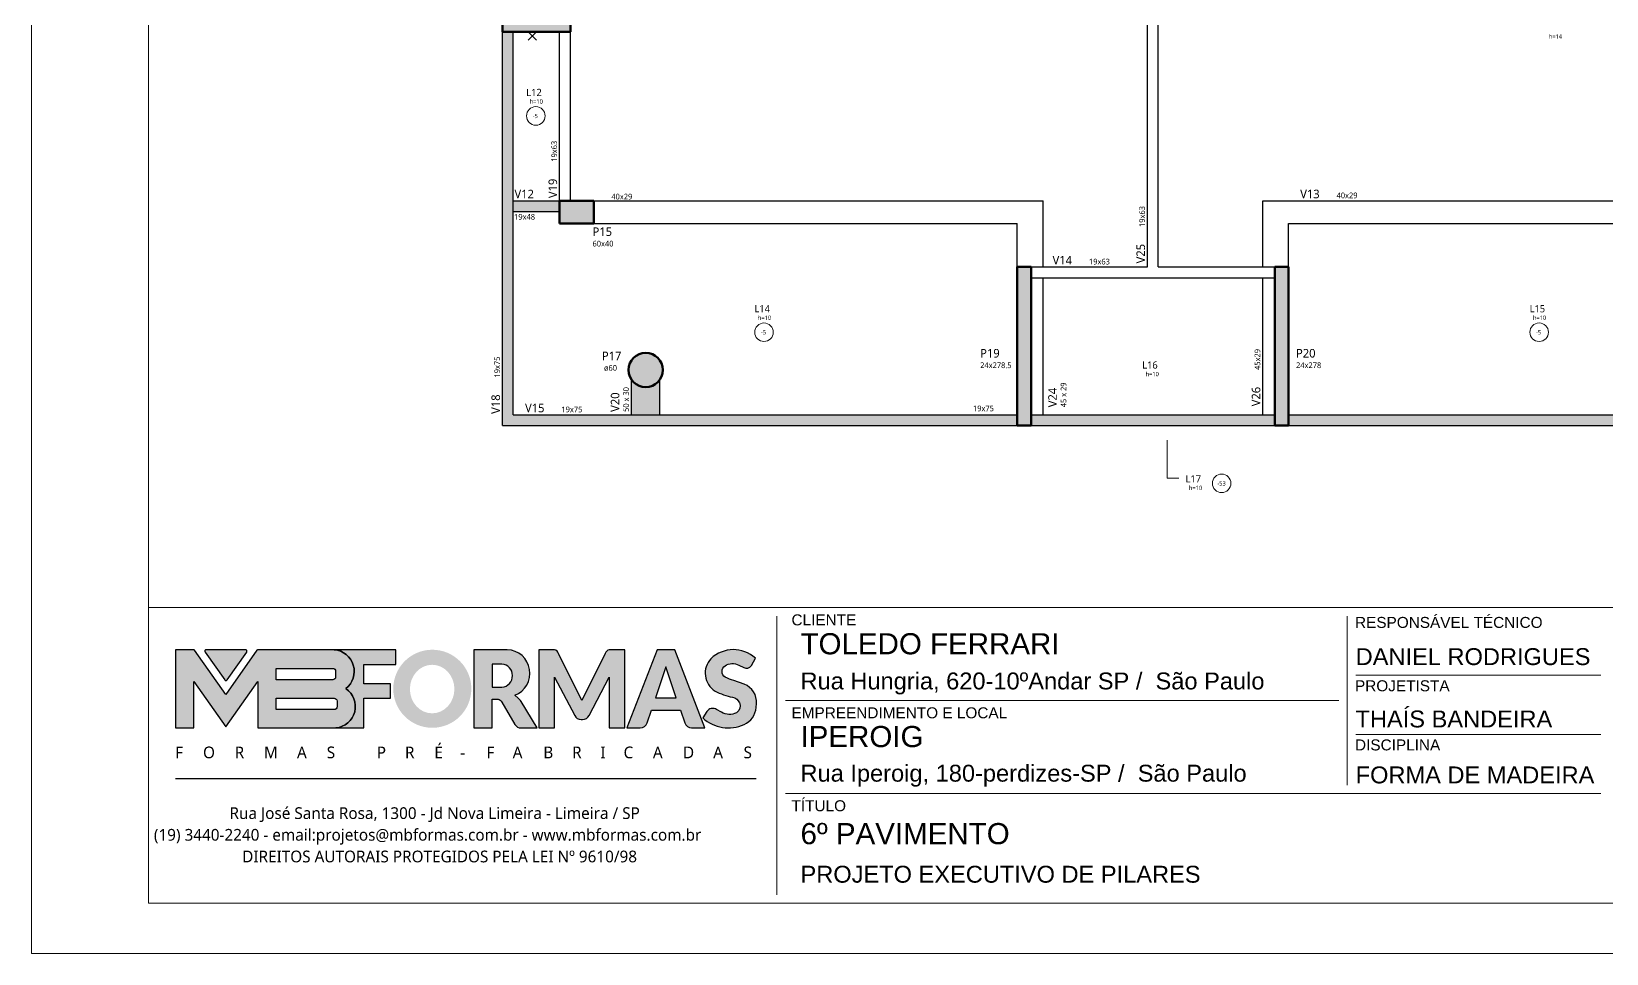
# Model space of a CAD drawing. Extents: x -23436 to 4767, y -4131 to 9755.
# Drawn here: x -19091 to -18150, y 7532 to 8084 of the extents above; entities that cross this region are included whole.
import ezdxf

# ---------------------------------------------------------------- set-up
doc = ezdxf.new("R2010")
doc.units = 0
doc.linetypes.add('Traço', pattern=[0.635, 0.3175, -0.3175])
doc.layers.get('0').update_dxf_attribs({"lineweight": 13})
doc.layers.add('A-DETL', color=7, linetype='Continuous', lineweight=18, true_color=0x00a600)
for name, color, linetype, lineweight in [('A-FLOR-IDEN', 7, 'Continuous', 9), ('cotas', 4, 'Continuous', 13), ('FOLHA MB', 7, 'Continuous', 13), ('S-BEAM', 3, 'Continuous', 18), ('S-BEAM-IDEN', 7, 'Continuous', 9), ('S-COLS', 5, 'Continuous', 18), ('S-COLS-HDLN', 7, 'Traço', 18), ('S-COLS-IDEN', 7, 'Continuous', 9)]:
    doc.layers.add(name, color=color, linetype=linetype, lineweight=lineweight)
doc.layers.add('MB Logo', color=254, linetype='Continuous')
doc.styles.add('Gadugi', font='gadugi.ttf', dxfattribs={"height": 15})
doc.styles.add('Gadugi_1', font='gadugi.ttf', dxfattribs={"height": 10})
doc.styles.add('Gadugi_3', font='gadugi.ttf', dxfattribs={"height": 0.2})
doc.styles.add('Gadugi_4', font='gadugi.ttf', dxfattribs={"height": 7.5})
doc.styles.add('MB_C01', font='arial.ttf', dxfattribs={"height": 1.3})
doc.styles.add('MB_C02', font='arial.ttf', dxfattribs={"height": 2})
doc.styles.add('MB_C03', font='arial.ttf', dxfattribs={"height": 2.5})
doc.styles.add('MtXpl_Lucida_Sans_Un', font='l_10646.ttf')

# ---------------------------------------------------------------- blocks, each defined once
blk = doc.blocks.new('MB-NOVO')
at = {"layer": 'MB Logo', "linetype": 'Continuous'}
h = blk.add_hatch(color=256, dxfattribs=at)
h.dxf.hatch_style = 1
h.set_gradient(color1=(242, 132, 69), color2=(247, 180, 141), rotation=90, tint=1)
h.paths.add_polyline_path([(-18529.6, 10980.8), (-18475.7, 10980.8, 0.706757), (-18468.7, 11008, 0.681802), (-18476.7, 11034.9), (-18529.4, 11034.9, 0.243712), (-18530.2, 11034.5), (-18551.7, 11003.9), (-18573.3, 11034.5, 0.243712), (-18574.1, 11034.9), (-18586.5, 11034.9), (-18586.5, 10980.8), (-18573.9, 10980.8), (-18573.9, 11012.9), (-18551.7, 10981.5), (-18529.6, 11012.9)])
h.paths.add_polyline_path([(-18516.8, 11014.1), (-18516.8, 11022), (-18477.8, 11022, -0.414214), (-18475.8, 11020), (-18475.8, 11016.1, -0.414214), (-18477.8, 11014.1)], flags=16)
h.paths.add_polyline_path([(-18516.8, 11001.4), (-18476.8, 11001.4, -0.414214), (-18474.8, 10999.4), (-18474.8, 10995.5, -0.414214), (-18476.8, 10993.5), (-18516.8, 10993.5)], flags=16)
at = {"layer": 'MB Logo', "true_color": 0x262626}
h = blk.add_hatch(color=250, dxfattribs=at)
h.dxf.hatch_style = 1
h.paths.add_polyline_path([(-18537.3, 11033.3, 0.60809), (-18538.1, 11034.9), (-18565.3, 11034.9, 0.60809), (-18566.1, 11033.3), (-18552.5, 11014, 0.518202), (-18550.9, 11014)])
h = blk.add_hatch(color=250, dxfattribs=at)
h.dxf.hatch_style = 1
h.paths.add_polyline_path([(-18456.2, 11011.3), (-18456.2, 11024.6), (-18434.2, 11024.6), (-18434.2, 11034.9), (-18476.7, 11034.9, -0.681802), (-18468.7, 11008, -0.706757), (-18475.7, 10980.8), (-18456.2, 10980.8), (-18456.2, 11001.4), (-18437.8, 11001.4), (-18437.8, 11011.3)])
h = blk.add_hatch(color=250, dxfattribs=at)
h.dxf.hatch_style = 1
h.paths.add_polyline_path([(-18435.9, 11007.9, 1), (-18381.9, 11007.9, 1)])
edge = h.paths.add_edge_path(flags=16)
edge.add_ellipse((-18409, 11007.7), major_axis=(0, 16.8), ratio=0.916255, start_angle=0, end_angle=360)
h = blk.add_hatch(color=250, dxfattribs=at)
h.dxf.hatch_style = 1
h.paths.add_polyline_path([(-18357, 11034.9), (-18380.2, 11034.9), (-18380.2, 10980.8), (-18367.6, 10980.8), (-18367.6, 11000.7), (-18363.4, 11000.7, -0.195765), (-18360.9, 10998.9), (-18351.8, 10983.2, 0.261385), (-18347.5, 10980.8), (-18336.4, 10980.8), (-18347.5, 10999, 0.082429), (-18349.6, 11001.5), (-18351.9, 11003.4, 0.81838)])
h.paths.add_polyline_path([(-18360.8, 11009), (-18367.6, 11009), (-18367.6, 11025), (-18360.8, 11025, -0.92578)], flags=16)
h = blk.add_hatch(color=250, dxfattribs=at)
h.dxf.hatch_style = 1
h.paths.add_polyline_path([(-18286.6, 11015.9), (-18286.6, 10980.8), (-18275.8, 10980.8), (-18275.8, 11034.9), (-18286.6, 11034.9, 0.216647), (-18289.4, 11032.4), (-18305.5, 10999.8), (-18321.6, 11032.7, 0.199908), (-18324.3, 11034.9), (-18335.2, 11034.9), (-18335.2, 10980.8), (-18324.3, 10980.8), (-18324.3, 11015.9), (-18310.4, 10989.3, 0.279644), (-18306, 10986.6, 0.340986), (-18300.5, 10989.3)])
h = blk.add_hatch(color=250, dxfattribs=at)
h.dxf.hatch_style = 1
h.paths.add_polyline_path([(-18274.4, 10980.8), (-18265, 10980.8, 0.322517), (-18260.2, 10984.3), (-18257.3, 10993), (-18237.2, 10993), (-18234.3, 10984.3, 0.322517), (-18229.5, 10980.8), (-18220.3, 10980.8), (-18241.2, 11034.9), (-18253.4, 11034.9)])
h.paths.add_polyline_path([(-18254.4, 11001.6), (-18247.3, 11023), (-18240.1, 11001.6)], flags=16)
h = blk.add_hatch(color=250, dxfattribs=at)
h.dxf.hatch_style = 1
h.paths.add_polyline_path([(-18206, 11024, -0.247671), (-18196.9, 11024.3), (-18193.5, 11022.5, 0.40799), (-18188.2, 11024.1), (-18185.4, 11029.1, 0.392837), (-18216.2, 11028.7, 0.467779), (-18213.3, 11006.3, 0.077523), (-18201.2, 11002.1, -0.214206), (-18196.1, 10997.9, -0.284295), (-18198.2, 10991.4, -0.26924), (-18208.8, 10991.6), (-18212.2, 10993.6, 0.407727), (-18219, 10992.1), (-18221.8, 10987.7, 0.296878), (-18193.2, 10983.1, 0.272251), (-18184.9, 10995.3), (-18184.6, 10997.9, 0.348906), (-18193.7, 11011.2), (-18200.4, 11013.5, -0.045018), (-18205.8, 11015.7, -0.618284)])
at = {"layer": 'MB Logo', "linetype": 'Continuous'}
blk.add_line((-18586.5, 10945.9), (-18184.8, 10945.9), dxfattribs=at)
at = {"layer": 'MB Logo', "color": 23, "linetype": 'Continuous', "true_color": 0xf28445}
for points in [[(-18573.3, 11034.5, 0.243712), (-18574.1, 11034.9), (-18586.5, 11034.9), (-18586.5, 10980.8), (-18573.9, 10980.8), (-18573.9, 11012.9), (-18551.7, 10981.5), (-18529.6, 11012.9), (-18529.6, 10980.8), (-18475.7, 10980.8, 0.706757), (-18468.7, 11008, 0.681802), (-18476.7, 11034.9), (-18529.4, 11034.9, 0.243712), (-18530.2, 11034.5), (-18551.7, 11003.9)], [(-18516.8, 11022), (-18477.8, 11022, -0.414214), (-18475.8, 11020), (-18475.8, 11016.1, -0.414214), (-18477.8, 11014.1), (-18516.8, 11014.1)], [(-18516.8, 11001.4), (-18476.8, 11001.4, -0.414214), (-18474.8, 10999.4), (-18474.8, 10995.5, -0.414214), (-18476.8, 10993.5), (-18516.8, 10993.5)]]:
    blk.add_lwpolyline(points, format="xyb", close=True, dxfattribs=at)
at = {"layer": 'MB Logo', "color": 250, "true_color": 0x262626}
for points in [[(-18537.3, 11033.3, 0.60809), (-18538.1, 11034.9), (-18565.3, 11034.9, 0.60809), (-18566.1, 11033.3), (-18552.5, 11014, 0.518202), (-18550.9, 11014)], [(-18437.8, 11011.3), (-18456.2, 11011.3), (-18456.2, 11024.6), (-18434.2, 11024.6), (-18434.2, 11034.9), (-18476.7, 11034.9, -0.681802), (-18468.7, 11008, -0.706757), (-18475.7, 10980.8), (-18456.2, 10980.8), (-18456.2, 11001.4), (-18437.8, 11001.4)], [(-18347.5, 10980.8), (-18336.4, 10980.8), (-18347.5, 10999, 0.082429), (-18349.6, 11001.5), (-18351.9, 11003.4, 0.81838), (-18357, 11034.9), (-18380.2, 11034.9), (-18380.2, 10980.8), (-18367.6, 10980.8), (-18367.6, 11000.7), (-18363.4, 11000.7, -0.209789), (-18360.8, 10998.7), (-18351.8, 10983.2, 0.261385)], [(-18286.6, 11015.9), (-18286.6, 10980.8), (-18275.8, 10980.8), (-18275.8, 11034.9), (-18286.6, 11034.9, 0.216647), (-18289.4, 11032.4), (-18305.5, 10999.8), (-18321.5, 11032.4, 0.216647), (-18324.3, 11034.9), (-18335.2, 11034.9), (-18335.2, 10980.8), (-18324.3, 10980.8), (-18324.3, 11015.9), (-18310.4, 10989.3, 0.279644), (-18306, 10986.6), (-18304.9, 10986.6, 0.279644), (-18300.5, 10989.3)], [(-18265, 10980.8, 0.322517), (-18260.2, 10984.3), (-18257.3, 10993), (-18237.2, 10993), (-18234.3, 10984.3, 0.322517), (-18229.5, 10980.8), (-18220.3, 10980.8), (-18241.2, 11034.9), (-18253.4, 11034.9), (-18274.4, 10980.8)], [(-18206.2, 11015.9, -0.549626), (-18206.4, 11023.8, -0.258723), (-18196.9, 11024.3), (-18193.5, 11022.5, 0.40799), (-18188.2, 11024.1), (-18185.4, 11029.1, 0.392837), (-18216.2, 11028.7, 0.467779), (-18213.3, 11006.3, 0.077523), (-18201.2, 11002.1, -0.203897), (-18196.3, 10998.2), (-18196.1, 10997.8, -0.267611), (-18198, 10991.6), (-18198.5, 10991.3, -0.261145), (-18208.8, 10991.6), (-18212.2, 10993.6, 0.407727), (-18219, 10992.1), (-18221.8, 10987.7, 0.296878), (-18193.2, 10983.1, 0.265963), (-18184.9, 10994.9), (-18184.7, 10997.6, 0.340466), (-18193.1, 11011), (-18200.4, 11013.5, -0.049298)], [(-18367.6, 11009), (-18360.8, 11009, 0.92578), (-18360.8, 11025), (-18367.6, 11025)]]:
    blk.add_lwpolyline(points, format="xyb", close=True, dxfattribs=at)
blk.add_lwpolyline([(-18247.3, 11023), (-18254.4, 11001.6), (-18240.1, 11001.6)], close=True, dxfattribs=at)
at = {"layer": 'MB Logo', "color": 250, "true_color": 0x262626, "style": 'MtXpl_Lucida_Sans_Un'}
for s, height, p in [('F', 8.12, (-18586.8, 10959.8)), ('O', 8.12, (-18567.5, 10959.8)), ('R', 8.12, (-18545.6, 10959.8)), ('M', 8.12, (-18525.4, 10959.8)), ('A', 8.12, (-18502.5, 10959.8)), ('S', 8.12, (-18481.9, 10959.8)), ('P', 8.12, (-18447.3, 10959.8)), ('R', 8.12, (-18427.8, 10959.8)), ('É', 8.12, (-18407.5, 10959.8)), ('-', 8.12, (-18389.6, 10959.8)), ('F', 8.12, (-18371.4, 10959.8)), ('A', 8.12, (-18353.3, 10959.8)), ('B', 8.12, (-18332.1, 10959.8)), ('R', 8.12, (-18312.2, 10959.8)), ('I', 8.12, (-18292.7, 10959.8)), ('C', 8.12, (-18276.6, 10959.8)), ('A', 8.12, (-18256.3, 10959.8)), ('D', 8.12, (-18235.5, 10959.8)), ('A', 8.12, (-18214.6, 10959.8)), ('S', 8.12, (-18193.6, 10959.8)), ('DIREITOS AUTORAIS PROTEGIDOS PELA LEI Nº 9610/98', 8.122, (-18540.4, 10887.8))]:
    blk.add_text(s, height=height, dxfattribs=at).set_placement(p)
at = {"layer": 'MB Logo', "style": 'MtXpl_Lucida_Sans_Un'}
for s, p in [('Rua José Santa Rosa, 1300 - Jd Nova Limeira - Limeira / SP', (-18549.2, 10917.8)), ('(19) 3440-2240 - email:projetos@mbformas.com.br - www.mbformas.com.br', (-18601.5, 10902.8))]:
    blk.add_text(s, height=8.122, dxfattribs=at).set_placement(p)
blk = doc.blocks.new('A$C169d8357')
at = {"layer": 'FOLHA MB', "color": 1}
for p, q in [((1109.82, 356.72), (70, 356.72)), ((445.65, 351.67), (445.65, 184.99)), ((786.55, 351.67), (786.55, 250.65)), ((938.09, 316.32), (791.61, 316.32)), ((781.5, 301.16), (450.7, 301.16)), ((938.09, 280.96), (791.61, 280.96)), ((938.09, 245.6), (450.7, 245.6))]:
    blk.add_line(p, q, dxfattribs=at)
for points in [[(0, 1199.94), (0, 149.94), (1485.02, 149.94), (1485.02, 1199.94)], [(70, 1169.94), (70, 179.94), (1455.02, 179.94), (1455.02, 1169.94)]]:
    blk.add_lwpolyline(points, close=True, dxfattribs=at)
at = {"layer": 'MB Logo', "xscale": 0.8642040370897565, "yscale": 0.8642040370897565, "zscale": 0.8642040370897565}
blk.add_blockref('MB-NOVO', (16148.65, -9204.85), dxfattribs=at)
at = {"layer": 'FOLHA MB', "color": 6}
for s, height, style, p in [('CLIENTE', 6.566, 'MB_C01', (454.33, 346.12)), ('RESPONSÁVEL TÉCNICO', 6.5663, 'MB_C01', (791.21, 344.6)), ('Rua Hungria, 620-10ºAndar SP /  São Paulo', 10.102, 'MB_C02', (459.73, 307.83)), ('PROJETISTA', 6.566, 'MB_C01', (791.21, 306.72)), ('EMPREENDIMENTO E LOCAL', 6.5663, 'MB_C01', (454.33, 290.56)), ('DISCIPLINA', 6.566, 'MB_C01', (791.21, 271.36)), ('Rua Iperoig, 180-perdizes-SP /  São Paulo', 10.102, 'MB_C02', (459.73, 252.69)), ('TÍTULO', 6.566, 'MB_C01', (454.33, 234.99)), ('PROJETO EXECUTIVO DE PILARES', 10.102, 'MB_C02', (459.73, 192.28))]:
    blk.add_text(s, height=height, dxfattribs=dict(at, style=style)).set_placement(p)
at = {"layer": 'FOLHA MB', "color": 5}
for s, height, style, p in [('TOLEDO FERRARI', 12.6276, 'MB_C03', (459.73, 328.83)), ('DANIEL RODRIGUES', 10.102, 'MB_C02', (791.61, 322.38)), ('THAÍS BANDEIRA', 10.102, 'MB_C02', (791.51, 285.11)), ('IPEROIG', 12.628, 'MB_C03', (459.73, 273.34)), ('FORMA DE MADEIRA', 10.102, 'MB_C02', (791.61, 251.66)), ('6º PAVIMENTO', 12.6276, 'MB_C03', (459.73, 215.3))]:
    blk.add_text(s, height=height, dxfattribs=dict(at, style=style)).set_placement(p)
blk = doc.blocks.new('PED_TAG_LAJE_R01 - TÍTULO_ESPESSURA_REBAIXO-2413107-PL K 100 - FORMA DO 6º PAVIMENTO')
at = {"layer": 'A-FLOR-IDEN'}
blk.add_circle((-0.046, -0.667), 0.325, dxfattribs=at)
blk = doc.blocks.new('PED_TAG_LAJE_R01 - TÍTULO_ESPESSURA_REBAIXO _LADO_-2413119-PL K 100 - FORMA DO 6º PAVIMENTO')
at = {"layer": 'A-FLOR-IDEN'}
blk.add_circle((0.885, 0), 0.325, dxfattribs=at)
blk = doc.blocks.new('TTR')
at = {"layer": 'S-BEAM', "transparency": 33554495}
for points in [[(-11207.1, 15788.1), (-11207.1, 16478.1), (-11226.1, 16478.1), (-11226.1, 15788.1)], [(-11150.9, 16163.1), (-11126.1, 16163.1), (-11126.1, 16182.1), (-11207.1, 16182.1), (-11207.1, 16163.1)], [(-10996.3, 15807.1), (-10950.1, 15807.1), (-10950.1, 15869), (-10953.9, 15864.4), (-10958.4, 15860.7), (-10963.6, 15857.9), (-10969.2, 15856.2), (-10975.1, 15855.6), (-10981, 15856.2), (-10986.6, 15857.9), (-10991.8, 15860.7), (-10996.4, 15864.5), (-11000.1, 15869), (-11000.1, 15807.1)], [(-11207.1, 15788.1), (-10324.1, 15788.1), (-10324.1, 15807.1), (-11207.1, 15807.1)], [(-10026.9, 15788.1), (-9873.1, 15788.1), (-9873.1, 15807.1), (-10300.1, 15807.1), (-10300.1, 15788.1)], [(-9277.6, 15788.1), (-8947.1, 15788.1), (-8947.1, 15807.1), (-9849.1, 15807.1), (-9849.1, 15788.1)]]:
    blk.add_hatch(color=7, dxfattribs=at).paths.add_polyline_path(points, flags=0)
at = {"layer": 'S-COLS'}
for points in [[(-11226.1, 16478.1), (-11107.1, 16478.1), (-11107.1, 16497.1), (-11226.1, 16497.1)], [(-11066.1, 16142.1), (-11066.1, 16182.1), (-11126.1, 16182.1), (-11126.1, 16142.1)], [(-10300.1, 15788.1), (-10300.1, 16066.6), (-10324.1, 16066.6), (-10324.1, 15788.1)], [(-9849.1, 15788.1), (-9849.1, 16066.6), (-9873.1, 16066.6), (-9873.1, 15788.1)], [(-10975.1, 15855.6), (-10969.2, 15856.2), (-10963.6, 15857.9), (-10958.4, 15860.7), (-10953.9, 15864.4), (-10950.1, 15869), (-10947.4, 15874.2), (-10945.7, 15879.8), (-10945.1, 15885.6), (-10945.7, 15891.5), (-10947.4, 15897.1), (-10950.1, 15902.3), (-10953.9, 15906.8), (-10958.4, 15910.6), (-10963.6, 15913.3), (-10969.2, 15915.1), (-10975.1, 15915.6), (-10980.9, 15915.1), (-10986.6, 15913.3), (-10991.8, 15910.6), (-10996.3, 15906.8), (-11000, 15902.3), (-11002.8, 15897.1), (-11004.5, 15891.5), (-11005.1, 15885.6), (-11004.5, 15879.8), (-11002.8, 15874.2), (-11000, 15869), (-10996.3, 15864.4), (-10991.8, 15860.7), (-10986.6, 15857.9), (-10980.9, 15856.2)]]:
    blk.add_hatch(color=7, dxfattribs=at).paths.add_polyline_path(points, flags=0)
at = {"color": 7, "lineweight": 18}
for p, q in [((-11166.6, 16478.1), (-11181.2, 16463.2)), ((-11181.2, 16478.1), (-11166.6, 16463.2))]:
    blk.add_line(p, q, dxfattribs=at)
at = {"layer": 'A-DETL', "color": 7}
for p, q in [((-11226.1, 15788.1), (-11226.1, 16653.1)), ((-8947.1, 15788.1), (-11226.1, 15788.1)), ((-10041.3, 15696.1), (-10061.3, 15696.1))]:
    blk.add_line(p, q, dxfattribs=at)
at = {"layer": 'A-DETL', "color": 7, "linetype": 'Continuous'}
blk.add_line((-10061.3, 15696.1), (-10061.3, 15762.8), dxfattribs=at)
at = {"layer": 'S-BEAM', "color": 7, "lineweight": 25}
for p, q in [((-10096.1, 16066.1), (-10096.1, 16743.6)), ((-10077.1, 16066.1), (-10077.1, 16743.6)), ((-11226.1, 15788.1), (-11226.1, 16478.1)), ((-11207.1, 15807.1), (-11207.1, 16478.1)), ((-11126.1, 16182.1), (-11126.1, 16478.1)), ((-11107.1, 16182.1), (-11107.1, 16478.1)), ((-11207.1, 16182.1), (-11126.1, 16182.1)), ((-11066.1, 16182.1), (-10324.1, 16182.1)), ((-10324.1, 16182.1), (-10279.1, 16182.1)), ((-10279.1, 16066.1), (-10279.1, 16182.1)), ((-9894.1, 16182.1), (-9849.1, 16182.1)), ((-9894.1, 16066.1), (-9894.1, 16182.1)), ((-9849.1, 16182.1), (-9107.1, 16182.1)), ((-11207.1, 16163.1), (-11126.1, 16163.1)), ((-11066.1, 16142.1), (-10324.1, 16142.1)), ((-10324.1, 16066.6), (-10324.1, 16142.1)), ((-9849.1, 16066.6), (-9849.1, 16142.1)), ((-9849.1, 16142.1), (-9107.1, 16142.1)), ((-10300.1, 16066.1), (-10096.1, 16066.1)), ((-10077.1, 16066.1), (-9873.1, 16066.1)), ((-10300.1, 16047.1), (-9873.1, 16047.1)), ((-10279.1, 15807.1), (-10279.1, 16047.1)), ((-9894.1, 15807.1), (-9894.1, 16047.1)), ((-11000.1, 15807.1), (-11000.1, 15869.1)), ((-10950.1, 15807.1), (-10950.1, 15869.1)), ((-11226.1, 15788.1), (-11207.1, 15788.1)), ((-11207.1, 15807.1), (-10324.1, 15807.1)), ((-11207.1, 15788.1), (-10324.1, 15788.1)), ((-10300.1, 15807.1), (-9873.1, 15807.1)), ((-10300.1, 15788.1), (-9873.1, 15788.1)), ((-9849.1, 15807.1), (-8966.1, 15807.1)), ((-9849.1, 15788.1), (-8947.1, 15788.1))]:
    blk.add_line(p, q, dxfattribs=at)
for start, end in [(223.0495, 224.8458), (235.3935, 236.1344), (303.8656, 304.6065), (315.1542, 316.9505)]:
    blk.add_arc((-10975.1, 15885.6), 30, start, end, dxfattribs=at)
at = {"layer": 'S-COLS', "color": 7, "lineweight": 50}
for p, q in [((-11226.1, 16478.1), (-11226.1, 16497.1)), ((-11107.1, 16478.1), (-11226.1, 16478.1)), ((-11107.1, 16497.1), (-11107.1, 16478.1)), ((-11126.1, 16142.1), (-11126.1, 16182.1)), ((-11126.1, 16182.1), (-11066.1, 16182.1)), ((-11066.1, 16182.1), (-11066.1, 16142.1)), ((-11066.1, 16142.1), (-11126.1, 16142.1)), ((-10324.1, 15788.1), (-10324.1, 16066.6)), ((-10324.1, 16066.6), (-10300.1, 16066.6)), ((-10300.1, 16066.6), (-10300.1, 15788.1)), ((-9873.1, 15788.1), (-9873.1, 16066.6)), ((-9873.1, 16066.6), (-9849.1, 16066.6)), ((-9849.1, 16066.6), (-9849.1, 15788.1)), ((-10300.1, 15788.1), (-10324.1, 15788.1)), ((-9849.1, 15788.1), (-9873.1, 15788.1))]:
    blk.add_line(p, q, dxfattribs=at)
for start, end in [(0, 180), (180, 0)]:
    blk.add_arc((-10975.1, 15885.6), 30, start, end, dxfattribs=at)
at = {"layer": 'S-COLS-HDLN', "color": 7}
for p, q in [((-10324.1, 16066.1), (-10300.1, 16066.1)), ((-9873.1, 16066.1), (-9849.1, 16066.1))]:
    blk.add_line(p, q, dxfattribs=at)
at = {"layer": 'A-FLOR-IDEN', "color": 7, "xscale": 49.99999999999998, "yscale": 49.99999999999998, "zscale": 49.99999999999998}
for name, p in [('PED_TAG_LAJE_R01 - TÍTULO_ESPESSURA_REBAIXO-2413107-PL K 100 - FORMA DO 6º PAVIMENTO', (-11165.3, 16364.1)), ('PED_TAG_LAJE_R01 - TÍTULO_ESPESSURA_REBAIXO-2413107-PL K 100 - FORMA DO 6º PAVIMENTO', (-10765.6, 15985.1)), ('PED_TAG_LAJE_R01 - TÍTULO_ESPESSURA_REBAIXO-2413107-PL K 100 - FORMA DO 6º PAVIMENTO', (-9407.6, 15985.1)), ('PED_TAG_LAJE_R01 - TÍTULO_ESPESSURA_REBAIXO _LADO_-2413119-PL K 100 - FORMA DO 6º PAVIMENTO', (-10010.4, 15687))]:
    blk.add_blockref(name, p, dxfattribs=at)
at = {"layer": 'A-FLOR-IDEN', "color": 7, "attachment_point": 1}
for s, insert, char_height, width, style in [('h=14', (-9393.1, 16473.6), 7.5, 29.662, 'Gadugi_3'), ('L12', (-11184.4, 16378.2), 12.5, 33.27, 'Gadugi_4'), ('h=10', (-11178.5, 16359.9), 7.5, 29.662, 'Gadugi_3'), ('-5', (-11173, 16334.4), 7.5, 12.025, 'Gadugi_3'), ('L14', (-10784.6, 15999.2), 12.5, 33.27, 'Gadugi_4'), ('h=10', (-10778.7, 15980.9), 7.5, 29.662, 'Gadugi_3'), ('L15', (-9426.6, 15999.2), 12.5, 33.27, 'Gadugi_4'), ('h=10', (-9420.7, 15980.9), 7.5, 29.662, 'Gadugi_3'), ('-5', (-10773.3, 15955.4), 7.5, 12.025, 'Gadugi_3'), ('-5', (-9415.3, 15955.4), 7.5, 12.025, 'Gadugi_3'), ('L16', (-10105.3, 15900.5), 12.5, 33.27, 'Gadugi_4'), ('h=10', (-10099.4, 15882.2), 7.5, 29.662, 'Gadugi_3'), ('L17', (-10029.4, 15701.1), 12.5, 33.27, 'Gadugi_4'), ('h=10', (-10023.5, 15682.8), 7.5, 29.662, 'Gadugi_3'), ('-53', (-9973.6, 15690.6), 7.5, 18.84, 'Gadugi_3')]:
    blk.add_mtext(s, dxfattribs=dict(at, insert=insert, char_height=char_height, width=width, style=style))
at = {"layer": 'S-BEAM-IDEN', "color": 7, "attachment_point": 1, "rotation": 90}
for s, insert, char_height, width, style in [('19x63', (-11140.4, 16250.4), 10, 44.894, 'Gadugi_1'), ('V19', (-11145.4, 16186.7), 15, 44.093, 'Gadugi'), ('19x63', (-10110.4, 16136.1), 10, 44.894, 'Gadugi_1'), ('V25', (-10115.4, 16072.4), 15, 44.093, 'Gadugi'), ('45x29', (-9908.4, 15885.7), 10, 44.894, 'Gadugi_1'), ('19x75', (-11240.4, 15872.4), 10, 44.894, 'Gadugi_1'), ('V18', (-11245.4, 15808.7), 15, 44.093, 'Gadugi'), ('V20', (-11036.3, 15812.2), 15, 44.093, 'Gadugi'), ('50 x 30', (-11014.6, 15812.2), 10, 54.515, 'Gadugi_1'), ('V24', (-10269.9, 15820.3), 15, 44.093, 'Gadugi'), ('45 x 29', (-10248.2, 15820.3), 10, 54.515, 'Gadugi_1'), ('V26', (-9913.4, 15822), 15, 44.093, 'Gadugi')]:
    blk.add_mtext(s, dxfattribs=dict(at, insert=insert, char_height=char_height, width=width, style=style))
at = {"layer": 'S-BEAM-IDEN', "color": 7, "attachment_point": 1}
for s, insert, char_height, width, style in [('V12', (-11205, 16201.4), 15, 44.093, 'Gadugi'), ('V13', (-9828.5, 16201.5), 15, 44.093, 'Gadugi'), ('40x29', (-11035.3, 16194.4), 10, 44.894, 'Gadugi_1'), ('40x29', (-9764.8, 16196.5), 10, 44.894, 'Gadugi_1'), ('19x48', (-11205.7, 16159), 10, 44.894, 'Gadugi_1'), ('V14', (-10262.3, 16085.5), 15, 44.093, 'Gadugi'), ('19x63', (-10198.6, 16080.5), 10, 44.894, 'Gadugi_1'), ('V15', (-11186.5, 15826.5), 15, 44.093, 'Gadugi'), ('19x75', (-11122.8, 15821.5), 10, 44.894, 'Gadugi_1'), ('19x75', (-10401.8, 15823.2), 10, 44.894, 'Gadugi_1')]:
    blk.add_mtext(s, dxfattribs=dict(at, insert=insert, char_height=char_height, width=width, style=style))
at = {"layer": 'S-COLS-IDEN', "color": 7, "attachment_point": 1}
for s, insert, char_height, width, style in [('P15', (-11068.3, 16135.5), 15, 42.489, 'Gadugi'), ('60x40', (-11068.3, 16112), 10, 44.894, 'Gadugi_1'), ('P19', (-10389.2, 15922.4), 15, 42.489, 'Gadugi'), ('P20', (-9835.8, 15922.4), 15, 42.489, 'Gadugi'), ('P17', (-11051.9, 15917.8), 15, 42.489, 'Gadugi'), ('ø60', (-11048.2, 15894.3), 10, 28.46, 'Gadugi_1'), ('24x278.5', (-10389.2, 15898.9), 10, 66.941, 'Gadugi_1'), ('24x278', (-9835.8, 15898.9), 10, 54.114, 'Gadugi_1')]:
    blk.add_mtext(s, dxfattribs=dict(at, insert=insert, char_height=char_height, width=width, style=style))

msp = doc.modelspace()

# ---------------------------------------------------------------- block references
at = {"layer": 'cotas', "xscale": 0.3412310891521692, "yscale": 0.3412310891521692, "zscale": 0.3412310891521692}
msp.add_blockref('TTR', (-14979.16, 2460.466), dxfattribs=at)
at = {"layer": 'MB Logo'}
msp.add_blockref('A$C169d8357', (-19091.397, 7382.321), dxfattribs=at)

doc.saveas('drawing.dxf')
